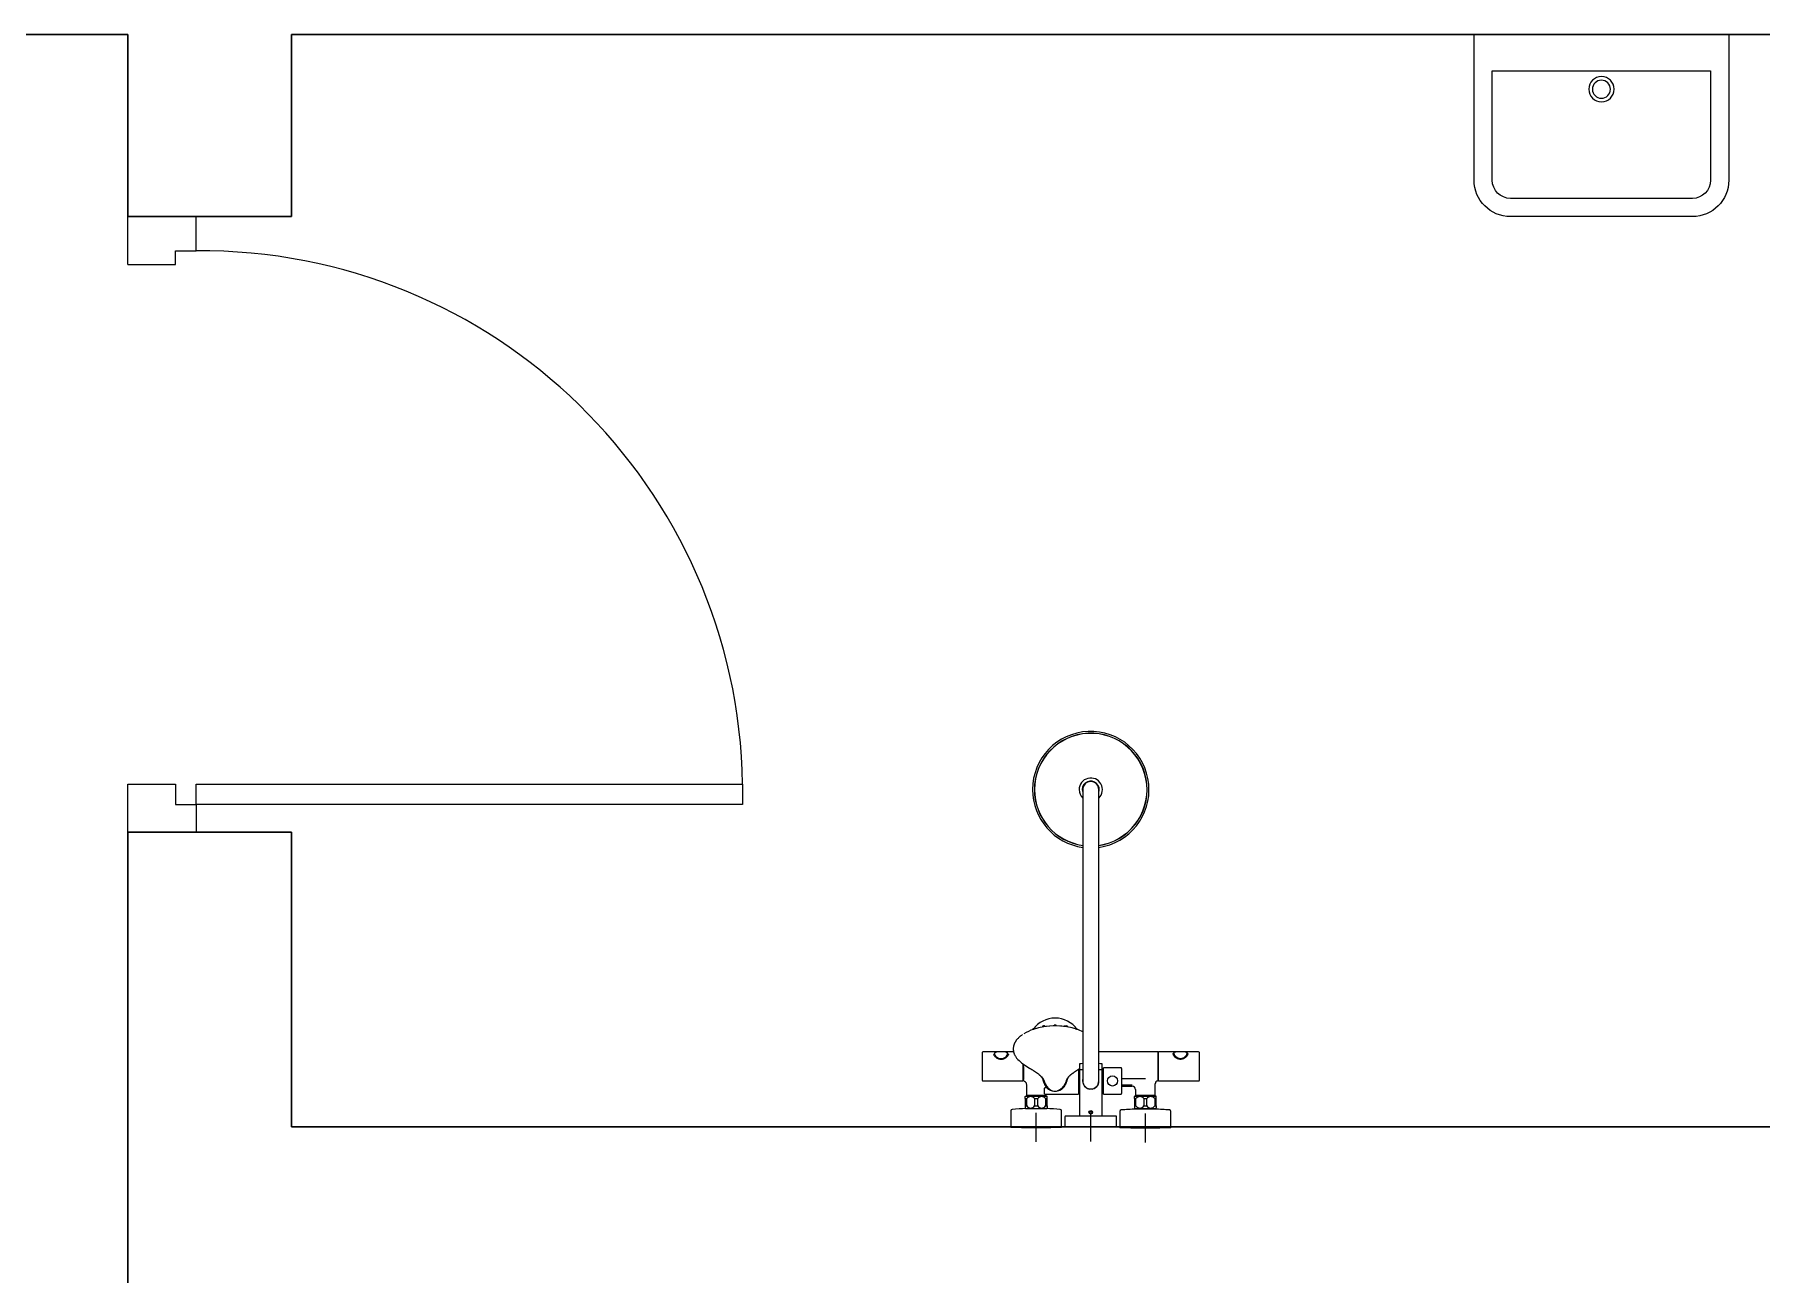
# Model space of a CAD drawing. Header units: millimetres. Extents: x -7698 to 47223, y 0 to 22596.
# Drawn here: x 11322 to 13695, y 5523 to 7225 of the extents above; entities that cross this region are included whole.
import ezdxf

# ---------------------------------------------------------------- set-up
doc = ezdxf.new("R2010")
doc.units = ezdxf.units.MM
doc.layers.add('DOORS', color=50, linetype='Continuous')
for name, color, linetype, lineweight in [('Fixtures', 7, 'Continuous', 5), ('FURNITURE', 50, 'Continuous', 30), ('WALLS', 80, 'Continuous', 30)]:
    doc.layers.add(name, color=color, linetype=linetype, lineweight=lineweight)

# ---------------------------------------------------------------- blocks, each defined once
blk = doc.blocks.new('BASIN350')
for p, q in [((300, 250), (50, 250)), ((300, 225), (50, 225)), ((0, 200), (0, 0)), ((25, 200), (25, 50)), ((325, 50), (325, 200)), ((350, 0), (350, 200)), ((25, 50), (325, 50)), ((0, 0), (350, 0))]:
    blk.add_line(p, q)
for radius in [17.4, 12.4]:
    blk.add_circle((175, 75), radius)
for centre, radius, start, end in [((50, 200), 50, 90, 180), ((300, 200), 50, 0, 90), ((50, 200), 25, 90, 180), ((300, 200), 25, 360, 90)]:
    blk.add_arc(centre, radius, start, end)

msp = doc.modelspace()

# ---------------------------------------------------------------- linework, layer by layer
at = {"linetype": 'Continuous'}
for p, q in [((12762.3, 6188.2), (12762.3, 6147.7)), ((12784.3, 6147.7), (12784.3, 6188.2)), ((12762.3, 6147.7), (12762.3, 5828.7)), ((12784.3, 5828.7), (12784.3, 6147.7)), ((12707.1, 5863.1), (12707.1, 5862.3)), ((12710, 5862.8), (12710, 5863.4)), ((12722.8, 5864.6), (12722.8, 5863.8)), ((12724.3, 5865), (12724.3, 5864.7)), ((12725.8, 5863.8), (12725.7, 5864.6)), ((12738.5, 5863.4), (12738.5, 5862.8)), ((12741.5, 5862.3), (12741.5, 5863.1)), ((12693.3, 5858.9), (12693.2, 5858.6)), ((12755.3, 5858.7), (12755.3, 5858.9)), ((12624.1, 5827.2), (12624.1, 5789.2)), ((12646.2, 5828.2), (12625.1, 5828.2)), ((12640.5, 5825.1), (12640.5, 5824)), ((12640.5, 5824), (12640.5, 5823.8)), ((12640.5, 5823.8), (12640.5, 5823.8)), ((12640.5, 5823.8), (12640.5, 5823.2)), ((12646.5, 5828.2), (12646.2, 5828.2)), ((12654, 5828.2), (12653.3, 5828.2)), ((12667.2, 5828.2), (12653.9, 5828.2)), ((12659.5, 5824), (12659.5, 5825.1)), ((12762.3, 5828.7), (12762.3, 5788.2)), ((12784.3, 5788.2), (12784.3, 5828.7)), ((12865.8, 5828.2), (12784.3, 5828.2)), ((12865.8, 5788.2), (12865.8, 5828.2)), ((12866.5, 5788.7), (12866.5, 5827.7)), ((12892.3, 5828.2), (12867, 5828.2)), ((12886.8, 5824.1), (12886.5, 5825.2)), ((12887.1, 5825.3), (12887.1, 5824.2)), ((12921.5, 5828.2), (12900.8, 5828.2)), ((12906, 5823.6), (12906.1, 5824.2)), ((12906.1, 5824.2), (12906.1, 5825.3)), ((12922.5, 5789.2), (12922.5, 5827.2)), ((12680.1, 5811.7), (12680.1, 5788.7)), ((12680.8, 5805.3), (12680.1, 5805.3)), ((12680.1, 5799), (12680.8, 5799)), ((12680.8, 5791.4), (12680.1, 5791.4)), ((12680.1, 5790.2), (12680.8, 5790.2)), ((12680.8, 5788.2), (12680.8, 5811.2)), ((12680.8, 5808.2), (12680.8, 5790.2)), ((12756.4, 5804.1), (12756.4, 5770.4)), ((12757.3, 5770.5), (12757.3, 5804.6)), ((12757.6, 5803.4), (12757.6, 5740)), ((12757.7, 5811.4), (12757.7, 5803.8)), ((12762.3, 5803.6), (12757.8, 5803.6)), ((12788.7, 5803.6), (12784.3, 5803.6)), ((12788.9, 5803.8), (12788.9, 5811.4)), ((12789, 5806.2), (12788.9, 5806.2)), ((12788.9, 5740), (12788.9, 5803.4)), ((12789.3, 5805.9), (12789.3, 5770.5)), ((12790.6, 5804.9), (12789.5, 5804.9)), ((12790.6, 5770.4), (12790.6, 5806)), ((12814.9, 5806.2), (12790.8, 5806.2)), ((12815.6, 5805.5), (12815.6, 5770.9)), ((12848.3, 5790.9), (12815.6, 5790.9)), ((12865.8, 5790.6), (12866.5, 5790.6)), ((12625.1, 5788.2), (12679.6, 5788.2)), ((12680.8, 5788.2), (12681, 5788.2)), ((12683.3, 5763.9), (12683.3, 5766.7)), ((12683.8, 5767.4), (12712.8, 5767.4)), ((12684.8, 5783.5), (12684.8, 5768.7)), ((12711.3, 5768.2), (12685.3, 5768.2)), ((12687.8, 5768.2), (12687.8, 5767.5)), ((12687.8, 5767.5), (12708.7, 5767.5)), ((12687.8, 5767.5), (12687.9, 5767.4)), ((12708.6, 5767.4), (12708.7, 5767.5)), ((12708.7, 5767.5), (12708.7, 5768.2)), ((12709.9, 5770.7), (12709.9, 5778.2)), ((12710.4, 5770.2), (12756.2, 5770.2)), ((12710.9, 5779.2), (12712.6, 5779.2)), ((12711.8, 5768.7), (12711.8, 5770.2)), ((12713.3, 5763.9), (12713.3, 5766.7)), ((12724.3, 5774.3), (12724.3, 5774.3)), ((12756.4, 5771.5), (12757.1, 5771.5)), ((12757.6, 5770.2), (12757.6, 5770.2)), ((12770.8, 5777.5), (12770.8, 5777)), ((12775.8, 5777), (12770.8, 5777)), ((12770.8, 5777), (12771.3, 5776.8)), ((12771.3, 5777.5), (12771.3, 5776.8)), ((12775.3, 5776.8), (12771.3, 5776.8)), ((12775.3, 5777.5), (12775.3, 5776.8)), ((12775.3, 5776.8), (12775.8, 5777)), ((12775.8, 5777), (12775.8, 5777.5)), ((12788.9, 5770.2), (12789, 5770.2)), ((12789.5, 5771.5), (12790.6, 5771.5)), ((12790.8, 5770.2), (12814.9, 5770.2)), ((12830.2, 5782.2), (12815.6, 5782.2)), ((12815.6, 5780.9), (12830.1, 5780.9)), ((12833.3, 5763.9), (12833.3, 5766.7)), ((12833.8, 5767.4), (12862.8, 5767.4)), ((12834.8, 5776.3), (12834.8, 5768.7)), ((12861.3, 5768.2), (12835.3, 5768.2)), ((12837.8, 5768.2), (12837.8, 5767.5)), ((12837.8, 5767.5), (12858.7, 5767.5)), ((12837.8, 5767.5), (12837.9, 5767.4)), ((12858.6, 5767.4), (12858.7, 5767.5)), ((12858.7, 5767.5), (12858.7, 5768.2)), ((12861.8, 5768.7), (12861.8, 5784.2)), ((12863.3, 5763.9), (12863.3, 5766.7)), ((12865.6, 5788.2), (12865.8, 5788.2)), ((12867, 5788.2), (12921.5, 5788.2)), ((12663.3, 5747.2), (12663.3, 5724.4)), ((12683.3, 5763.9), (12685.4, 5763.9)), ((12683.3, 5763.9), (12683.3, 5753.9)), ((12683.3, 5753.9), (12685.4, 5753.9)), ((12683.3, 5753.9), (12683.3, 5751.1)), ((12683.8, 5750.4), (12712.8, 5750.4)), ((12684.3, 5750.4), (12684.3, 5750.2)), ((12685.4, 5753.9), (12685.4, 5763.9)), ((12696.2, 5763.9), (12700.4, 5763.9)), ((12696.2, 5763.9), (12696.2, 5753.9)), ((12696.2, 5753.9), (12700.4, 5753.9)), ((12698.3, 5704.4), (12698.3, 5744.4)), ((12700.4, 5753.9), (12700.4, 5763.9)), ((12711.2, 5763.9), (12713.3, 5763.9)), ((12711.2, 5763.9), (12711.2, 5753.9)), ((12711.2, 5753.9), (12713.3, 5753.9)), ((12712.3, 5750.2), (12712.3, 5750.4)), ((12713.3, 5753.9), (12713.3, 5763.9)), ((12713.3, 5753.9), (12713.3, 5751.1)), ((12733.3, 5724.4), (12733.3, 5747.2)), ((12771.8, 5746.1), (12773.3, 5746.9)), ((12771.8, 5744.3), (12771.8, 5746.1)), ((12773.3, 5743.5), (12771.8, 5744.3)), ((12773.3, 5746.9), (12774.8, 5746.1)), ((12773.3, 5705), (12773.3, 5745)), ((12774.8, 5744.3), (12773.3, 5743.5)), ((12774.8, 5746.1), (12774.8, 5744.3)), ((12813.3, 5746.4), (12813.3, 5723.6)), ((12833.3, 5763.9), (12835.4, 5763.9)), ((12833.3, 5763.9), (12833.3, 5753.9)), ((12833.3, 5753.9), (12835.4, 5753.9)), ((12833.3, 5753.9), (12833.3, 5751.1)), ((12833.8, 5750.4), (12862.8, 5750.4)), ((12834.3, 5750.4), (12834.3, 5749.6)), ((12862.3, 5749.6), (12834.3, 5749.6)), ((12835.1, 5749.6), (12835.1, 5749.4)), ((12861.3, 5749.4), (12835.2, 5749.4)), ((12835.4, 5753.9), (12835.4, 5763.9)), ((12836.2, 5749.4), (12836.2, 5749.6)), ((12846.2, 5763.9), (12850.4, 5763.9)), ((12846.2, 5763.9), (12846.2, 5753.9)), ((12846.2, 5753.9), (12850.4, 5753.9)), ((12848.3, 5703.6), (12848.3, 5743.6)), ((12850.4, 5753.9), (12850.4, 5763.9)), ((12860.3, 5749.4), (12860.3, 5749.6)), ((12861.2, 5763.9), (12863.3, 5763.9)), ((12861.2, 5763.9), (12861.2, 5753.9)), ((12861.2, 5753.9), (12863.3, 5753.9)), ((12861.5, 5749.4), (12861.5, 5749.6)), ((12862.3, 5749.6), (12862.3, 5750.4)), ((12863.3, 5753.9), (12863.3, 5763.9)), ((12863.3, 5753.9), (12863.3, 5751.1)), ((12883.3, 5723.6), (12883.3, 5746.4)), ((12733.3, 5724.4), (12663.3, 5724.4)), ((12678.3, 5724.4), (12718.3, 5724.4)), ((12737.8, 5739), (12737.8, 5725.2)), ((12738, 5725), (12808.6, 5725)), ((12807.8, 5740), (12738.8, 5740)), ((12753.3, 5725), (12793.3, 5725)), ((12808.8, 5725.2), (12808.8, 5739)), ((12883.3, 5723.6), (12813.3, 5723.6)), ((12828.3, 5723.6), (12868.3, 5723.6))]:
    msp.add_line(p, q, dxfattribs=at)
for centre, radius in [((12803.1, 5788.2), 7), ((12803.1, 5788.2), 6.97), ((12773.3, 5745.2), 2.46), ((12773.3, 5745.2), 1.8)]:
    msp.add_circle(centre, radius, dxfattribs=at)
for centre, radius, start, end in [((12773.3, 6188.2), 80, 277.9032, 180), ((12773.3, 6188.2), 77.5, 278.1599, 180), ((12773.3, 6188.2), 77.3, 278.1811, 180), ((12772.4, 6265.4), 0.3, 20.0297, 90.6634), ((12774.2, 6265.4), 0.3, 89.3366, 159.9703), ((12733.9, 6254.6), 0.3, 50.0297, 120.6634), ((12735.5, 6255.5), 0.3, 119.3366, 189.9703), ((12811.1, 6255.5), 0.3, 350.0297, 60.6634), ((12812.7, 6254.6), 0.3, 59.3366, 129.9703), ((12706, 6226), 0.3, 80.0297, 150.6634), ((12706.9, 6227.6), 0.3, 149.3366, 219.9703), ((12839.7, 6227.6), 0.3, 320.0297, 30.6634), ((12840.6, 6226), 0.3, 29.3366, 99.9703), ((12773.3, 6188.2), 16, 313.45, 180), ((12773.3, 6188.2), 11.7, 340.0328, 180), ((12773.3, 6188.2), 11, 0, 180), ((12773.3, 6188.2), 80, 180, 262.0968), ((12696.1, 6189.1), 0.3, 179.3366, 249.9703), ((12773.3, 6188.2), 77.5, 180, 261.8401), ((12696.1, 6187.3), 0.3, 110.0297, 180.6634), ((12773.3, 6188.2), 77.3, 180, 261.8189), ((12773.3, 6188.2), 16, 180, 226.55), ((12773.3, 6188.2), 11.7, 180, 199.9672), ((12850.5, 6189.1), 0.3, 290.0297, 0.6634), ((12850.5, 6187.3), 0.3, 359.3366, 69.9703), ((12706, 6150.4), 0.3, 209.3366, 279.9703), ((12706.9, 6148.8), 0.3, 140.0297, 210.6634), ((12839.7, 6148.8), 0.3, 329.3366, 39.9703), ((12840.6, 6150.4), 0.3, 260.0297, 330.6634), ((12733.9, 6121.8), 0.3, 239.3366, 309.9703), ((12735.5, 6120.9), 0.3, 170.0297, 240.6634), ((12811.1, 6120.9), 0.3, 299.3366, 9.9703), ((12812.7, 6121.8), 0.3, 230.0297, 300.6634), ((12710.2, 5852.9), 10.9, 94.7349, 103.0665), ((12711.7, 5857.4), 5.82, 90.7409, 100.5199), ((12724.3, 5768.3), 95.5, 86.2592, 97.1128), ((12724.3, 5768.3), 95.5, 83.1908, 85.5058), ((12715.9, 5796.1), 66.5, 109.0044, 121.399), ((12733.2, 5797.2), 65.3, 63.5007, 71.0692), ((12625.1, 5827.2), 1, 90, 180), ((12642.8, 5825.1), 2.7, 180.584, 202.9453), ((12642.9, 5825.1), 2.37, 109.5731, 186.3418), ((12656.9, 5825), 2.59, 11.6129, 73.5007), ((12723.2, 5868.7), 71.5, 225.3765, 241.6671), ((12867, 5827.7), 0.5, 90, 180), ((12889.5, 5825.3), 2.41, 106.0718, 180.0648), ((12903.7, 5825.3), 2.38, 355.8643, 72.7694), ((12896.9, 5827.4), 9.86, 336.3621, 337.6339), ((12921.5, 5827.2), 1, 0, 90), ((12757.8, 5803.4), 0.2, 90, 180), ((12757.9, 5811.4), 0.2, 97.0882, 180), ((12757.9, 5803.8), 0.2, 180, 270), ((12773.3, 5687.6), 125, 95.0455, 97.0882), ((12773.3, 5788.2), 11.3, 167.0955, 180), ((12773.3, 5788.2), 11.3, 282.7838, 11.5041), ((12773.3, 5687.6), 125, 82.9118, 84.9514), ((12788.7, 5811.4), 0.2, 0, 82.9118), ((12788.7, 5803.8), 0.2, 270, 0), ((12788.7, 5803.4), 0.2, 0, 90), ((12789, 5805.9), 0.3, 0, 90), ((12789.5, 5805.1), 0.2, 180, 270), ((12790.8, 5806), 0.2, 90, 180), ((12814.9, 5805.5), 0.7, 0, 90), ((12625.1, 5789.2), 1, 180, 270), ((12679.6, 5788.7), 0.5, 270, 0), ((12691.7, 5761.3), 10, 142.1519, 147.093), ((12685.3, 5768.7), 0.5, 180, 270), ((12690.8, 5760.1), 6.64, 35.3947, 144.6053), ((12705.8, 5760.1), 6.64, 35.3947, 144.6053), ((12710.9, 5778.2), 1, 90, 180), ((12710.4, 5770.7), 0.5, 180, 270), ((12711.3, 5768.7), 0.5, 270, 0), ((12704.9, 5761.3), 10, 32.904, 37.8481), ((12723.2, 5788), 13.6, 244.3897, 259.8535), ((12724.3, 5794), 19.7, 259.8852, 270.0053), ((12724.3, 5794), 19.7, 269.9947, 280.1148), ((12725.3, 5788), 13.6, 280.1465, 295.3687), ((12756.2, 5770.4), 0.2, 270, 0), ((12757.1, 5771.3), 0.2, 0, 90), ((12757.6, 5770.5), 0.3, 180, 270), ((12773.3, 5788.2), 11.3, 180, 257.1991), ((12773.3, 5788.2), 11, 180, 0), ((12789, 5770.5), 0.3, 270, 0), ((12789.5, 5771.3), 0.2, 90, 180), ((12790.8, 5770.4), 0.2, 180, 270), ((12814.9, 5770.9), 0.7, 270, 0), ((12830.1, 5776.2), 4.68, 1.3022, 90.0219), ((12841.7, 5761.3), 10, 142.1519, 147.093), ((12835.3, 5768.7), 0.5, 180, 270), ((12840.8, 5760.1), 6.64, 35.3947, 144.6053), ((12855.8, 5760.1), 6.64, 35.3947, 144.6053), ((12861.3, 5768.7), 0.5, 270, 0), ((12865.7, 5784.2), 3.94, 91.226, 179.1756), ((12854.9, 5761.3), 10, 32.904, 37.8481), ((12865.6, 5812.4), 24.2, 269.8901, 270.3629), ((12867, 5788.7), 0.5, 180, 270), ((12921.5, 5789.2), 1, 270, 0), ((12665.3, 5747.2), 2, 94.2243, 180), ((12698.3, 5300.4), 450, 91.7828, 94.2243), ((12691.7, 5756.5), 10, 212.904, 217.8481), ((12690.8, 5757.7), 6.64, 215.3947, 324.6053), ((12705.8, 5757.7), 6.64, 215.3947, 324.6053), ((12698.3, 5300.4), 450, 85.7757, 88.2172), ((12704.9, 5756.5), 10, 322.1519, 327.093), ((12731.3, 5747.2), 2, 0, 85.7757), ((12815.3, 5746.4), 2, 94.2243, 180), ((12848.3, 5299.6), 450, 91.6835, 94.2243), ((12841.7, 5756.5), 10, 212.904, 217.8481), ((12840.8, 5757.7), 6.64, 215.3947, 324.6053), ((12855.8, 5757.7), 6.64, 215.3947, 324.6053), ((12848.3, 5299.6), 450, 85.7757, 88.3165), ((12854.9, 5756.5), 10, 322.1519, 327.093), ((12881.3, 5746.4), 2, 0, 85.7757), ((12738.8, 5739), 1, 90, 180), ((12738, 5725.2), 0.2, 180, 270), ((12807.8, 5739), 1, 0, 90), ((12808.6, 5725.2), 0.2, 270, 0)]:
    msp.add_arc(centre, radius, start, end, dxfattribs=at)
for centre, major_axis, ratio, start_param, end_param in [((12724.3, 5837.7), (0, -36.9), 1, 2.186048, 4.095724), ((12724.3, 5838.6), (-50.6, 0), 0.5, 4.063721, 5.348593)]:
    msp.add_ellipse(centre, major_axis=major_axis, ratio=ratio, start_param=start_param, end_param=end_param, dxfattribs=at)
for points, knots in [([(12707.1, 5863), (12707.1, 5863), (12707.2, 5863.1), (12707.5, 5863.2), (12707.9, 5863.3), (12708.7, 5863.4), (12709.1, 5863.4), (12709.4, 5863.5)], [0.6533049, 0.6533049, 0.6533049, 0.6533049, 0.75, 0.75, 0.875, 0.875, 1, 1, 1, 1]), ([(12707.7, 5863.4), (12707.6, 5863.4), (12707.5, 5863.4), (12707.3, 5863.3), (12707.2, 5863.3), (12707.2, 5863.3), (12707.2, 5863.2), (12707.1, 5863.2), (12707.1, 5863.1), (12707.1, 5863), (12707.1, 5863)], [0, 0, 0, 0, 0.156028, 0.572513, 0.702344, 0.746507, 0.778343, 0.858856, 0.922812, 1, 1, 1, 1]), ([(12709.1, 5863.7), (12708.9, 5863.7), (12708.6, 5863.6), (12708.2, 5863.6), (12708.1, 5863.5), (12708, 5863.5)], [0, 0, 0, 0, 0.125, 0.125, 0.1734082, 0.1734082, 0.1734082, 0.1734082]), ([(12710, 5863.4), (12710, 5863.4), (12710, 5863.5), (12710, 5863.6), (12709.9, 5863.6), (12709.7, 5863.7), (12709.5, 5863.7), (12709.3, 5863.7), (12709.3, 5863.7)], [0, 0, 0, 0, 0.075354, 0.158017, 0.248564, 0.348181, 0.812489, 1, 1, 1, 1]), ([(12709.4, 5863.5), (12709.7, 5863.5), (12709.9, 5863.4), (12710, 5863.4), (12710, 5863.4), (12710, 5863.4)], [0, 0, 0, 0, 0.125, 0.125, 0.1602219, 0.1602219, 0.1602219, 0.1602219]), ([(12710.6, 5863.1), (12710.6, 5863.1), (12710.4, 5863.1), (12710.2, 5863), (12710.1, 5863), (12710, 5863)], [0, 0, 0, 0, 0.0466824, 0.3438462, 0.4148556, 0.4148556, 0.4148556, 0.4148556]), ([(12712.4, 5863.1), (12712.3, 5863.1), (12712.1, 5863.2), (12711.8, 5863.2), (12711.7, 5863.2), (12711.6, 5863.2)], [0.2567789, 0.2567789, 0.2567789, 0.2567789, 0.5349968, 0.8890515, 1, 1, 1, 1]), ([(12724.3, 5865), (12724.2, 5865), (12724, 5865), (12723.6, 5865), (12723.2, 5864.9), (12723, 5864.8), (12722.8, 5864.7), (12722.8, 5864.6), (12722.8, 5864.6)], [0, 0, 0, 0, 0.152557, 0.29604, 0.56118, 0.797415, 0.903677, 1, 1, 1, 1]), ([(12724.3, 5864.7), (12724.3, 5864.7), (12724.1, 5864.7), (12723.6, 5864.7), (12723, 5864.7), (12722.8, 5864.6), (12722.8, 5864.6)], [0.0000413, 0.0000413, 0.0000413, 0.0000413, 0.0000881, 0.1395408, 0.3077755, 0.4977442, 0.4977442, 0.4977442, 0.4977442]), ([(12725.7, 5864.6), (12725.7, 5864.6), (12725.7, 5864.6), (12725.7, 5864.7), (12725.7, 5864.8), (12725.5, 5864.9), (12725.3, 5864.9), (12725, 5864.9), (12724.7, 5865), (12724.4, 5865), (12724.3, 5865)], [0, 0, 0, 0, 0.020371, 0.045323, 0.112543, 0.320898, 0.461552, 0.623405, 0.803218, 1, 1, 1, 1]), ([(12724.3, 5864.7), (12724.4, 5864.7), (12724.5, 5864.7), (12725, 5864.7), (12725.3, 5864.7), (12725.5, 5864.7), (12725.7, 5864.6), (12725.7, 5864.6), (12725.7, 5864.6)], [0, 0, 0, 0, 0.0576333, 0.0576333, 0.3075198, 0.3075198, 0.3075198, 0.5083703, 0.5083703, 0.5083703, 0.5083703]), ([(12736.8, 5863.2), (12736.7, 5863.2), (12736.5, 5863.2), (12736.3, 5863.1), (12736.2, 5863.1)], [0, 0, 0, 0, 0.3807536, 0.6723403, 0.6723403, 0.6723403, 0.6723403]), ([(12738.5, 5863), (12738.5, 5863), (12738.4, 5863), (12738.1, 5863.1), (12737.7, 5863.2), (12737.4, 5863.2), (12737.1, 5863.2), (12736.9, 5863.2), (12736.8, 5863.2), (12736.8, 5863.2)], [0.337545, 0.337545, 0.337545, 0.337545, 0.3789899, 0.5506297, 0.6521887, 0.7649168, 0.8810175, 0.987248, 1, 1, 1, 1]), ([(12739.5, 5863.7), (12739.5, 5863.7), (12739.3, 5863.7), (12739, 5863.7), (12738.8, 5863.7), (12738.7, 5863.6), (12738.6, 5863.6), (12738.6, 5863.5), (12738.6, 5863.4), (12738.5, 5863.4)], [0, 0, 0, 0, 0.074061, 0.305941, 0.702571, 0.787667, 0.865016, 0.935629, 1, 1, 1, 1]), ([(12739.1, 5863.5), (12738.9, 5863.5), (12738.6, 5863.4), (12738.5, 5863.4), (12738.5, 5863.4)], [0, 0, 0, 0, 0.1119734, 0.1527079, 0.1527079, 0.1527079, 0.1527079]), ([(12741.5, 5863), (12741.5, 5863), (12741.3, 5863.1), (12740.6, 5863.3), (12739.8, 5863.4), (12739.3, 5863.4), (12739.1, 5863.5)], [0.6559458, 0.6559458, 0.6559458, 0.6559458, 0.7482602, 0.8460034, 0.9157991, 1, 1, 1, 1]), ([(12741.5, 5863), (12741.5, 5863), (12741.5, 5863.1), (12741.4, 5863.2), (12741.4, 5863.2), (12741.3, 5863.3), (12741.2, 5863.3), (12741.1, 5863.4), (12740.8, 5863.5), (12740.5, 5863.5), (12740.1, 5863.6), (12739.8, 5863.6), (12739.6, 5863.7), (12739.5, 5863.7)], [0, 0, 0, 0, 0.034813, 0.063658, 0.099972, 0.11433, 0.192622, 0.380465, 0.494733, 0.617621, 0.749995, 0.894053, 1, 1, 1, 1]), ([(12679.7, 5851.9), (12679.3, 5851.6), (12678.5, 5851.1), (12677.4, 5850.3), (12676.4, 5849.5), (12675.4, 5848.6), (12674.4, 5847.7), (12673.3, 5846.7), (12672.3, 5845.6), (12671.4, 5844.5), (12670.7, 5843.6), (12670.2, 5842.8), (12669.7, 5842.1), (12669.2, 5841.3), (12668.8, 5840.4), (12668.3, 5839.4), (12668, 5838.7), (12667.7, 5837.7), (12667.4, 5836.8), (12667.1, 5835.5), (12666.9, 5834), (12666.8, 5832.6), (12666.8, 5831.3), (12666.9, 5830), (12667.1, 5828.8), (12667.3, 5827.7), (12667.6, 5826.7), (12668, 5825.6), (12668.5, 5824.4), (12669.2, 5823), (12670.2, 5821.4), (12671.5, 5819.6), (12672.4, 5818.5), (12673, 5817.8)], [0, 0, 0, 0, 0.029528, 0.056998, 0.081286, 0.104963, 0.13637, 0.175025, 0.215226, 0.248419, 0.276652, 0.300459, 0.322064, 0.347098, 0.373214, 0.400638, 0.427783, 0.441299, 0.466578, 0.503985, 0.550803, 0.587883, 0.622606, 0.652366, 0.685903, 0.714324, 0.740937, 0.767813, 0.802557, 0.843771, 0.891064, 0.942521, 1, 1, 1, 1]), ([(12696.2, 5859.6), (12696.2, 5859.6), (12696.2, 5859.6), (12696, 5859.7), (12695.6, 5859.7), (12694.7, 5859.5), (12693.8, 5859.2), (12693.3, 5859), (12693.3, 5858.9), (12693.3, 5858.8)], [0.4834583, 0.4834583, 0.4834583, 0.4834583, 0.5081942, 0.5561463, 0.6292067, 0.7482602, 0.8460034, 0.9157991, 0.9805455, 0.9805455, 0.9805455, 0.9805455]), ([(12694, 5859.5), (12693.9, 5859.4), (12693.7, 5859.4), (12693.5, 5859.3), (12693.4, 5859.2), (12693.4, 5859.2), (12693.4, 5859.1), (12693.4, 5859.1), (12693.3, 5859.1), (12693.3, 5859), (12693.3, 5858.9), (12693.3, 5858.8)], [0, 0, 0, 0, 0.210519, 0.417531, 0.688855, 0.726472, 0.735613, 0.74659, 0.775685, 0.866842, 1, 1, 1, 1]), ([(12696.2, 5859.6), (12696.2, 5859.6), (12696.2, 5859.7), (12696.1, 5859.8), (12695.9, 5859.9), (12695.6, 5859.9), (12695.3, 5859.8), (12694.9, 5859.8), (12694.6, 5859.7), (12694.3, 5859.6), (12694.1, 5859.5), (12694, 5859.5), (12694, 5859.5)], [0, 0, 0, 0, 0.042486, 0.086572, 0.175024, 0.355894, 0.550417, 0.651704, 0.756558, 0.866917, 0.982489, 1, 1, 1, 1]), ([(12754.4, 5859.5), (12754.3, 5859.6), (12754.2, 5859.6), (12754, 5859.7), (12753.6, 5859.8), (12753.2, 5859.9), (12752.8, 5859.9), (12752.5, 5859.8), (12752.4, 5859.7), (12752.4, 5859.6), (12752.4, 5859.6)], [0, 0, 0, 0, 0.053003, 0.166644, 0.289465, 0.421802, 0.693517, 0.843098, 0.92148, 1, 1, 1, 1]), ([(12752.4, 5859.6), (12752.4, 5859.6), (12752.4, 5859.6), (12752.5, 5859.7), (12753.2, 5859.7), (12754.3, 5859.4), (12754.7, 5859.2), (12755.2, 5859), (12755.3, 5858.9), (12755.3, 5858.8)], [0.4750765, 0.4750765, 0.4750765, 0.4750765, 0.5, 0.5, 0.75, 0.75, 0.875, 0.875, 0.9799961, 0.9799961, 0.9799961, 0.9799961]), ([(12755.3, 5858.8), (12755.3, 5858.9), (12755.3, 5859), (12755.2, 5859.1), (12755.1, 5859.2), (12754.9, 5859.3), (12754.7, 5859.4), (12754.6, 5859.5), (12754.4, 5859.5), (12754.4, 5859.5)], [0, 0, 0, 0, 0.118804, 0.198984, 0.346865, 0.591531, 0.743721, 0.910389, 1, 1, 1, 1]), ([(12660.1, 5825.1), (12660.1, 5824.8), (12660, 5824.3), (12659.6, 5823.4), (12659.1, 5822.6), (12658.4, 5821.7), (12657.6, 5820.8), (12656.6, 5820), (12655.5, 5819.2), (12654.1, 5818.5), (12652.4, 5817.9), (12650.6, 5817.6), (12648.7, 5817.7), (12647, 5818.1), (12645.4, 5818.8), (12644, 5819.7), (12642.6, 5820.8), (12641.3, 5822.1), (12640.5, 5823.3), (12640.3, 5823.9), (12640.3, 5824.1)], [0, 0, 0, 0, 0.058173, 0.109906, 0.155294, 0.194261, 0.252295, 0.293371, 0.340442, 0.394353, 0.454952, 0.517703, 0.578212, 0.63675, 0.693516, 0.749901, 0.81491, 0.889704, 0.973421, 1, 1, 1, 1]), ([(12642.3, 5827.4), (12642.1, 5827.3), (12641.9, 5827.2), (12641.2, 5826.6), (12641, 5826.1), (12641, 5824.9), (12641.2, 5824.2), (12642.1, 5822.8), (12642.8, 5822), (12644.4, 5820.7), (12645.4, 5820), (12647.5, 5819.2), (12648.8, 5818.9), (12651.2, 5818.9), (12652.4, 5819.2), (12654.6, 5820), (12655.6, 5820.6), (12657.2, 5822), (12657.8, 5822.7), (12658.7, 5824.2), (12659, 5824.9), (12659, 5825.5)], [0.4116451, 0.4116451, 0.4116451, 0.4116451, 0.4375, 0.4375, 0.5, 0.5, 0.5625, 0.5625, 0.625, 0.625, 0.6875, 0.6875, 0.75, 0.75, 0.8125, 0.8125, 0.875, 0.875, 0.9375, 0.9375, 1, 1, 1, 1]), ([(12657.5, 5827.5), (12657.2, 5827.6), (12656.8, 5827.7), (12655.6, 5828), (12654.6, 5828.1), (12652.4, 5828.2), (12651.2, 5828.2), (12648.8, 5828.2), (12647.6, 5828.2), (12645.4, 5828.1), (12644.4, 5828), (12643.1, 5827.7), (12642.7, 5827.6), (12642.3, 5827.4)], [0.0940146, 0.0940146, 0.0940146, 0.0940146, 0.125, 0.125, 0.1875, 0.1875, 0.25, 0.25, 0.3125, 0.3125, 0.375, 0.375, 0.4116451, 0.4116451, 0.4116451, 0.4116451]), ([(12650.3, 5828.2), (12650.2, 5828.2), (12649.5, 5828.2), (12648.2, 5828.2), (12647, 5828.2), (12646.5, 5828.2)], [0, 0, 0, 0, 0.003566, 0.0348159, 0.05823645, 0.05823645, 0.05823645, 0.05823645]), ([(12653.3, 5828.2), (12652.9, 5828.2), (12652, 5828.2), (12650.9, 5828.2), (12650.3, 5828.2)], [0.95463102, 0.95463102, 0.95463102, 0.95463102, 0.9723159, 1, 1, 1, 1]), ([(12659, 5825.5), (12659, 5826.1), (12658.7, 5826.6), (12658.1, 5827.2), (12657.8, 5827.4), (12657.5, 5827.5)], [0, 0, 0, 0, 0.0625, 0.0625, 0.09401462, 0.09401462, 0.09401462, 0.09401462]), ([(12659.2, 5822.7), (12659.2, 5822.9), (12659.3, 5823.1), (12659.4, 5823.5), (12659.5, 5823.8), (12659.5, 5824)], [0.692341, 0.692341, 0.692341, 0.692341, 0.75, 0.75, 0.8275467, 0.8275467, 0.8275467, 0.8275467]), ([(12886.5, 5825.2), (12886.5, 5825.2), (12886.5, 5825.5), (12886.7, 5826.1), (12887.2, 5826.7), (12887.7, 5826.9), (12887.9, 5827)], [0.25772333, 0.25772333, 0.25772333, 0.25772333, 0.258166, 0.28941616, 0.32066633, 0.34088699, 0.34088699, 0.34088699, 0.34088699]), ([(12906.5, 5825.2), (12906.5, 5824.9), (12906.5, 5824.4), (12906.1, 5823.5), (12905.5, 5822.7), (12904.9, 5821.8), (12904.1, 5821), (12903.1, 5820.2), (12901.9, 5819.4), (12900.6, 5818.7), (12898.9, 5818.1), (12897, 5817.8), (12895.2, 5817.9), (12893.4, 5818.3), (12891.8, 5819), (12890.3, 5819.9), (12888.9, 5821), (12887.7, 5822.4), (12886.9, 5823.5), (12886.8, 5824), (12886.8, 5824.1)], [0, 0, 0, 0, 0.058226, 0.110021, 0.155478, 0.194487, 0.252448, 0.293616, 0.340896, 0.395027, 0.455793, 0.519058, 0.580364, 0.639976, 0.698116, 0.756136, 0.821712, 0.895861, 0.978234, 1, 1, 1, 1]), ([(12887.1, 5824.3), (12887.1, 5824.3), (12887.1, 5824.1), (12887.2, 5823.6), (12887.4, 5822.9), (12887.6, 5822.5), (12887.7, 5822.4)], [0.041252, 0.041252, 0.041252, 0.041252, 0.0708161, 0.4310103, 0.80703, 1, 1, 1, 1]), ([(12887.6, 5825.7), (12887.6, 5825.1), (12887.9, 5824.4), (12888.8, 5823), (12889.4, 5822.3), (12891, 5820.9), (12892, 5820.3), (12894.2, 5819.5), (12895.4, 5819.2), (12897.8, 5819.2), (12899, 5819.5), (12901.2, 5820.3), (12902.2, 5820.9), (12903.8, 5822.2), (12904.5, 5823), (12905.4, 5824.4), (12905.6, 5825.1), (12905.6, 5826.3), (12905.4, 5826.8), (12904.8, 5827.3), (12904.5, 5827.5), (12904.3, 5827.6)], [0, 0, 0, 0, 0.0625, 0.0625, 0.125, 0.125, 0.1875, 0.1875, 0.25, 0.25, 0.3125, 0.3125, 0.375, 0.375, 0.4375, 0.4375, 0.5, 0.5, 0.5625, 0.5625, 0.5896274, 0.5896274, 0.5896274, 0.5896274]), ([(12904.3, 5827.6), (12903.9, 5827.7), (12903.5, 5827.9), (12902.2, 5828.1), (12901.2, 5828.2), (12899.1, 5828.3), (12897.9, 5828.3), (12895.4, 5828.3), (12894.2, 5828.3), (12892, 5828.2), (12891.1, 5828.1), (12889.8, 5827.9), (12889.4, 5827.8), (12889.1, 5827.6)], [0.5896274, 0.5896274, 0.5896274, 0.5896274, 0.625, 0.625, 0.6875, 0.6875, 0.75, 0.75, 0.8125, 0.8125, 0.875, 0.875, 0.9089879, 0.9089879, 0.9089879, 0.9089879]), ([(12905.5, 5826.9), (12905.6, 5826.8), (12906, 5826.6), (12906.4, 5826.1), (12906.5, 5825.5), (12906.5, 5825.2), (12906.5, 5825.2)], [0.68725731, 0.68725731, 0.68725731, 0.68725731, 0.69566633, 0.72691616, 0.758166, 0.75816733, 0.75816733, 0.75816733, 0.75816733]), ([(12689.8, 5805.5), (12690.4, 5805.1), (12691.5, 5804.4), (12693, 5803.5), (12694.2, 5802.7), (12695.1, 5802.1), (12696, 5801.5), (12696.9, 5800.9), (12697.8, 5800.3), (12698.7, 5799.7), (12699.6, 5799), (12700.8, 5798.2), (12702.1, 5797.1), (12703.3, 5796.2), (12704.2, 5795.4), (12704.9, 5794.7), (12705.7, 5794), (12706.3, 5793.3), (12706.6, 5792.9), (12707, 5792.4), (12707.3, 5792), (12707.6, 5791.5), (12707.9, 5791), (12708.2, 5790.4), (12708.5, 5789.8), (12708.8, 5789.2), (12709, 5788.7), (12709.1, 5788.2), (12709.3, 5787.8), (12709.3, 5787.5), (12709.5, 5787.2), (12709.6, 5786.8), (12709.7, 5786.5), (12709.8, 5786.2), (12710, 5785.9), (12710.1, 5785.6), (12710.2, 5785.3), (12710.4, 5785), (12710.5, 5784.7), (12710.7, 5784.4), (12710.8, 5784.2), (12710.9, 5784), (12710.9, 5784), (12711, 5783.8), (12711.2, 5783.5), (12711.4, 5783.2), (12711.5, 5782.9), (12711.7, 5782.7), (12711.9, 5782.4), (12712.1, 5782.1), (12712.2, 5781.8), (12712.3, 5781.6), (12712.5, 5781.5), (12712.6, 5781.2), (12712.8, 5781), (12712.9, 5780.8), (12713, 5780.7), (12713.2, 5780.5), (12713.3, 5780.3), (12713.5, 5780.1), (12713.6, 5780), (12713.7, 5779.8), (12713.9, 5779.6), (12714, 5779.4), (12714.1, 5779.3), (12714.2, 5779.2), (12714.4, 5778.9), (12714.7, 5778.6), (12715.1, 5778.2), (12715.4, 5777.9), (12715.7, 5777.7), (12716.1, 5777.3), (12716.4, 5777), (12716.7, 5776.8), (12716.8, 5776.7), (12716.8, 5776.7), (12716.9, 5776.6), (12717, 5776.6), (12717.2, 5776.4), (12717.4, 5776.3), (12717.7, 5776.1), (12717.9, 5775.9), (12718.1, 5775.8), (12718.1, 5775.7), (12718.2, 5775.7), (12718.4, 5775.6), (12718.6, 5775.5), (12718.8, 5775.4), (12718.9, 5775.3), (12719, 5775.3), (12719.2, 5775.2), (12719.4, 5775.1), (12719.8, 5774.9), (12720.3, 5774.8), (12720.7, 5774.6), (12720.8, 5774.6)], [0, 0, 0, 0, 0.014412, 0.030084, 0.03786, 0.045801, 0.053664, 0.06203, 0.070101, 0.078292, 0.086913, 0.095943, 0.113465, 0.130789, 0.139348, 0.148034, 0.165788, 0.174393, 0.18276, 0.188312, 0.19973, 0.208, 0.215998, 0.232454, 0.248367, 0.264332, 0.280185, 0.29583, 0.311479, 0.319377, 0.327076, 0.342789, 0.358409, 0.365864, 0.373452, 0.389147, 0.397282, 0.404879, 0.419961, 0.432509, 0.44221, 0.444087, 0.4476, 0.45155, 0.467075, 0.482384, 0.491227, 0.499747, 0.512803, 0.528478, 0.536382, 0.544045, 0.552827, 0.561504, 0.574749, 0.580698, 0.586497, 0.595291, 0.603525, 0.611665, 0.624061, 0.630162, 0.636278, 0.651778, 0.655593, 0.659428, 0.667166, 0.697723, 0.71352, 0.72901, 0.744414, 0.760072, 0.791169, 0.798983, 0.800879, 0.802765, 0.806553, 0.814196, 0.821938, 0.83779, 0.853156, 0.868745, 0.876731, 0.879788, 0.881245, 0.884533, 0.904864, 0.91007, 0.915184, 0.920914, 0.925204, 0.940505, 0.955915, 0.982639, 1, 1, 1, 1]), ([(12702.2, 5797.1), (12702.8, 5796.6), (12703.8, 5795.7), (12704.9, 5794.5), (12705.6, 5793.7), (12706, 5793.1), (12706.3, 5792.7), (12706.5, 5792.4), (12706.7, 5792.1), (12706.8, 5791.7), (12707, 5791.4), (12707.1, 5791), (12707.3, 5790.4), (12707.4, 5789.8), (12707.6, 5789.2), (12707.8, 5788.7), (12707.9, 5788.3), (12708, 5787.9), (12708.1, 5787.5), (12708.3, 5787.2), (12708.4, 5786.8), (12708.5, 5786.4), (12708.7, 5786), (12708.9, 5785.5), (12709.2, 5785), (12709.4, 5784.4), (12709.7, 5783.8), (12710, 5783.1), (12710.3, 5782.5), (12710.7, 5781.9), (12711, 5781.3), (12711.4, 5780.8), (12711.7, 5780.3), (12712.1, 5779.9), (12712.4, 5779.5), (12712.8, 5779), (12713.4, 5778.5), (12714.1, 5777.8), (12715, 5777.1), (12716.1, 5776.4), (12716.9, 5776), (12717.3, 5775.7)], [0.1241298, 0.1241298, 0.1241298, 0.1241298, 0.1478211, 0.1688143, 0.1857882, 0.1999365, 0.2126549, 0.2229389, 0.2343966, 0.2476294, 0.2624642, 0.2789086, 0.3079321, 0.3410679, 0.3741064, 0.401933, 0.4273384, 0.4510865, 0.4720743, 0.4908293, 0.5080924, 0.5304663, 0.5549298, 0.5823633, 0.6124701, 0.6454009, 0.6807647, 0.7187285, 0.7534345, 0.7843832, 0.8112578, 0.835037, 0.85445, 0.8631987, 0.8743411, 0.8881757, 0.9054939, 0.9256221, 0.9493305, 0.9760532, 1, 1, 1, 1]), ([(12757.7, 5804.8), (12757.7, 5804.8), (12757.7, 5804.8), (12757.6, 5804.8), (12757.6, 5804.8), (12757.6, 5804.7), (12757.5, 5804.7), (12757.3, 5804.6), (12757.2, 5804.5), (12756.7, 5804.2), (12756.4, 5804), (12755.7, 5803.6), (12755.4, 5803.4), (12755, 5803.1), (12754.8, 5803), (12754.5, 5802.8), (12754.3, 5802.7), (12754, 5802.5), (12753.9, 5802.4), (12753.6, 5802.2), (12753.5, 5802.1), (12753.4, 5802.1), (12753.4, 5802), (12753.3, 5802), (12753.3, 5802), (12752.9, 5801.7), (12752.6, 5801.5), (12752, 5801.1), (12751.6, 5800.9), (12751.2, 5800.5), (12751, 5800.4), (12750.8, 5800.3), (12750.7, 5800.2), (12750.6, 5800.2), (12750.6, 5800.1), (12750.5, 5800.1), (12750.5, 5800), (12750.1, 5799.8), (12749.8, 5799.6), (12749.1, 5799.1), (12748.8, 5798.9), (12748.3, 5798.5), (12748.2, 5798.4), (12747.9, 5798.3), (12747.9, 5798.2), (12747.8, 5798.1), (12747.7, 5798.1), (12747.7, 5798.1), (12747.7, 5798.1), (12747.6, 5798), (12747.6, 5798), (12747.5, 5797.9), (12747.5, 5797.9), (12747.4, 5797.9), (12747.4, 5797.8), (12747.3, 5797.8), (12747.2, 5797.7), (12747, 5797.5), (12746.9, 5797.4), (12746.5, 5797.1), (12746.2, 5796.9), (12745.8, 5796.6), (12745.7, 5796.5), (12745.5, 5796.3), (12745.3, 5796.2), (12745, 5795.9), (12744.8, 5795.7), (12744.3, 5795.3), (12744.1, 5795.2), (12743.7, 5794.8), (12743.5, 5794.6), (12743.1, 5794.2), (12742.9, 5794), (12742.6, 5793.6), (12742.4, 5793.5), (12742.2, 5793.1), (12742, 5793), (12741.9, 5792.8), (12741.8, 5792.7), (12741.8, 5792.7), (12741.8, 5792.7), (12741.7, 5792.6), (12741.7, 5792.6), (12741.7, 5792.6), (12741.7, 5792.5), (12741.7, 5792.5), (12741.6, 5792.5), (12741.6, 5792.4), (12741.6, 5792.4), (12741.3, 5792), (12741.1, 5791.7), (12740.9, 5791.4), (12740.9, 5791.3), (12740.8, 5791.3), (12740.8, 5791.2), (12740.8, 5791.2), (12740.8, 5791.2), (12740.8, 5791.2), (12740.8, 5791.2), (12740.7, 5791.1), (12740.7, 5791.1), (12740.6, 5790.9), (12740.5, 5790.8), (12740.4, 5790.6), (12740.3, 5790.4), (12740.3, 5790.3), (12740.2, 5790.2), (12740.2, 5790.1), (12740.2, 5790.1), (12740.1, 5790.1), (12740.1, 5790), (12740.1, 5789.9), (12740.1, 5789.9), (12740, 5789.8), (12740, 5789.7), (12739.9, 5789.6), (12739.9, 5789.5), (12739.8, 5789.3), (12739.8, 5789.3), (12739.8, 5789.2), (12739.7, 5789.1), (12739.7, 5789), (12739.7, 5788.9), (12739.6, 5788.7), (12739.6, 5788.6), (12739.5, 5788.5), (12739.5, 5788.5), (12739.5, 5788.4), (12739.5, 5788.3), (12739.4, 5788.1), (12739.4, 5788), (12739.3, 5787.7), (12739.3, 5787.6), (12739.2, 5787.5), (12739.2, 5787.5), (12739.2, 5787.4), (12739.2, 5787.4), (12739.1, 5787.2), (12739.1, 5787.2), (12739.1, 5787), (12739, 5787), (12739, 5786.9), (12739, 5786.9), (12739, 5786.9), (12739, 5786.9), (12739, 5786.9), (12739, 5786.9), (12739, 5786.8), (12739, 5786.8), (12738.9, 5786.7), (12738.9, 5786.6), (12738.9, 5786.6), (12738.9, 5786.5), (12738.8, 5786.5), (12738.8, 5786.4), (12738.8, 5786.4), (12738.8, 5786.4), (12738.7, 5786.2), (12738.7, 5786.1), (12738.5, 5785.8), (12738.5, 5785.6), (12738.4, 5785.4), (12738.4, 5785.4), (12738.4, 5785.3), (12738.3, 5785.3), (12738.3, 5785.3), (12738.3, 5785.2), (12738.3, 5785.2), (12738.3, 5785.2), (12738.3, 5785.2), (12738.3, 5785.2), (12738.3, 5785.2), (12738.3, 5785.1), (12738.2, 5785.1), (12738.2, 5785), (12738.1, 5784.7), (12737.9, 5784.4), (12737.7, 5784.1), (12737.7, 5784.1), (12737.7, 5784.1), (12737.7, 5784.1), (12737.7, 5784.1), (12737.7, 5784.1), (12737.7, 5784), (12737.7, 5784), (12737.7, 5784), (12737.7, 5784), (12737.6, 5783.9), (12737.6, 5783.8), (12737.5, 5783.7), (12737.5, 5783.7), (12737.5, 5783.7), (12737.5, 5783.6), (12737.4, 5783.6), (12737.4, 5783.6), (12737.4, 5783.5), (12737.4, 5783.5), (12737.4, 5783.5), (12737.4, 5783.4), (12737.3, 5783.4), (12737.3, 5783.4), (12737.3, 5783.3), (12737.2, 5783.2), (12737.2, 5783.1), (12737.1, 5783.1), (12737.1, 5783), (12737.1, 5783), (12737.1, 5783), (12737.1, 5783), (12737.1, 5783), (12737.1, 5782.9), (12737, 5782.8), (12736.9, 5782.7), (12736.7, 5782.4), (12736.7, 5782.3), (12736.5, 5782.1), (12736.5, 5782), (12736.4, 5782), (12736.4, 5781.9), (12736.4, 5781.9), (12736.4, 5781.9), (12736.4, 5781.9), (12736.4, 5781.9), (12736.4, 5781.9), (12736.4, 5781.9), (12736.3, 5781.8), (12736.3, 5781.8), (12736.3, 5781.7), (12736.2, 5781.7), (12736.2, 5781.6), (12736.2, 5781.6), (12736.1, 5781.5), (12736.1, 5781.5), (12736.1, 5781.5), (12736.1, 5781.5), (12736.1, 5781.5), (12736.1, 5781.4), (12736, 5781.3), (12735.9, 5781.2), (12735.8, 5781), (12735.7, 5780.9), (12735.7, 5780.9), (12735.7, 5780.9), (12735.6, 5780.8), (12735.6, 5780.8), (12735.6, 5780.8), (12735.6, 5780.7), (12735.5, 5780.7), (12735.5, 5780.6), (12735.4, 5780.5), (12735.4, 5780.5), (12735.3, 5780.4), (12735.3, 5780.4), (12735.3, 5780.4), (12735.3, 5780.4), (12735.2, 5780.2), (12735.1, 5780.1), (12735, 5780), (12735, 5780), (12734.9, 5779.9), (12734.9, 5779.9), (12734.9, 5779.9), (12734.9, 5779.9), (12734.8, 5779.8), (12734.8, 5779.7), (12734.7, 5779.6), (12734.7, 5779.6), (12734.6, 5779.5), (12734.6, 5779.5), (12734.5, 5779.4), (12734.5, 5779.4), (12734.5, 5779.4), (12734.5, 5779.4), (12734.4, 5779.3), (12734.3, 5779.2), (12734.2, 5779.1), (12734.2, 5779), (12734.2, 5779), (12734.2, 5779), (12734.2, 5779), (12734.2, 5779), (12734.2, 5779), (12734.1, 5779), (12734.1, 5778.9), (12734, 5778.8), (12733.9, 5778.7), (12733.8, 5778.6), (12733.7, 5778.4), (12733.6, 5778.4), (12733.6, 5778.3), (12733.5, 5778.3), (12733.5, 5778.2), (12733.5, 5778.2), (12733.5, 5778.2), (12733.5, 5778.2), (12733.4, 5778.2), (12733.4, 5778.2), (12733.4, 5778.1), (12733.3, 5778.1), (12733.3, 5778), (12733.2, 5778), (12733.2, 5777.9), (12733.2, 5777.9), (12733.2, 5777.9), (12733.2, 5777.9), (12733.1, 5777.9), (12733.1, 5777.9), (12733, 5777.8), (12732.9, 5777.7), (12732.8, 5777.5), (12732.7, 5777.5), (12732.6, 5777.4), (12732.6, 5777.4), (12732.6, 5777.4), (12732.6, 5777.4), (12732.5, 5777.4), (12732.5, 5777.3), (12732.4, 5777.2), (12732.3, 5777.1), (12732.1, 5777), (12732.1, 5777), (12732, 5776.9), (12732, 5776.9), (12731.9, 5776.8), (12731.9, 5776.8), (12731.9, 5776.8), (12731.9, 5776.8), (12731.9, 5776.8), (12731.9, 5776.8), (12731.9, 5776.8), (12731.9, 5776.8), (12731.8, 5776.8), (12731.8, 5776.8), (12731.8, 5776.8), (12731.8, 5776.7), (12731.8, 5776.7), (12731.7, 5776.7), (12731.7, 5776.6), (12731.6, 5776.6), (12731.5, 5776.5), (12731.5, 5776.5), (12731.4, 5776.4), (12731.4, 5776.4), (12731.3, 5776.3), (12731.2, 5776.3), (12731.2, 5776.2), (12731.2, 5776.2), (12731.1, 5776.2), (12731.1, 5776.2), (12731.1, 5776.2), (12731.1, 5776.2), (12730.9, 5776.1), (12730.8, 5776), (12730.6, 5775.9), (12730.5, 5775.8), (12730.4, 5775.7), (12730.4, 5775.7), (12730.4, 5775.7), (12730.4, 5775.7), (12730.4, 5775.7), (12730.4, 5775.7), (12730.3, 5775.7), (12730.3, 5775.7), (12730.2, 5775.6), (12730.2, 5775.6), (12730, 5775.5), (12730, 5775.5), (12729.9, 5775.5), (12729.9, 5775.4), (12729.8, 5775.4), (12729.8, 5775.4), (12729.8, 5775.4), (12729.8, 5775.4), (12729.8, 5775.4), (12729.8, 5775.4), (12729.7, 5775.4), (12729.7, 5775.4), (12729.7, 5775.3), (12729.6, 5775.3), (12729.6, 5775.3), (12729.6, 5775.3), (12729.5, 5775.3), (12729.5, 5775.2), (12729.3, 5775.2), (12729.2, 5775.1), (12729, 5775), (12728.9, 5775), (12728.9, 5775), (12728.9, 5775), (12728.8, 5775), (12728.8, 5775), (12728.8, 5774.9), (12728.7, 5774.9), (12728.6, 5774.9), (12728.5, 5774.8), (12728.2, 5774.7), (12728.1, 5774.7), (12727.9, 5774.6), (12727.8, 5774.6), (12727.7, 5774.6)], [0.0104541, 0.0104541, 0.0104541, 0.0104541, 0.0108704, 0.0108704, 0.0113881, 0.0113881, 0.0124234, 0.0124234, 0.0165645, 0.0165645, 0.0248467, 0.0248467, 0.0331289, 0.0331289, 0.0372701, 0.0372701, 0.0414112, 0.0414112, 0.0455523, 0.0455523, 0.0476229, 0.0476229, 0.0486581, 0.0486581, 0.0496934, 0.0496934, 0.0579757, 0.0579757, 0.0662579, 0.0662579, 0.070399, 0.070399, 0.0724696, 0.0724696, 0.0735048, 0.0735048, 0.0745401, 0.0745401, 0.0828224, 0.0828224, 0.0911046, 0.0911046, 0.0952457, 0.0952457, 0.0973163, 0.0973163, 0.0978339, 0.0978339, 0.0983516, 0.0983516, 0.0993868, 0.0993868, 0.1004221, 0.1004221, 0.1014574, 0.1014574, 0.1035279, 0.1035279, 0.1076691, 0.1076691, 0.1159513, 0.1159513, 0.1200924, 0.1200924, 0.1242335, 0.1242335, 0.1325158, 0.1325158, 0.140798, 0.140798, 0.1490802, 0.1490802, 0.1573625, 0.1573625, 0.1656447, 0.1656447, 0.173927, 0.173927, 0.1759975, 0.1759975, 0.1770328, 0.1770328, 0.1780681, 0.1780681, 0.1791034, 0.1791034, 0.1801386, 0.1801386, 0.1822092, 0.1822092, 0.1987737, 0.1987737, 0.2029148, 0.2029148, 0.2039501, 0.2039501, 0.2044677, 0.2044677, 0.2049853, 0.2049853, 0.2070559, 0.2070559, 0.2153381, 0.2153381, 0.2236204, 0.2236204, 0.2277615, 0.2277615, 0.229832, 0.229832, 0.2319026, 0.2319026, 0.2360437, 0.2360437, 0.2401848, 0.2401848, 0.2484671, 0.2484671, 0.2526082, 0.2526082, 0.2567493, 0.2567493, 0.2650315, 0.2650315, 0.2733138, 0.2733138, 0.2774549, 0.2774549, 0.281596, 0.281596, 0.2981605, 0.2981605, 0.3064427, 0.3064427, 0.3105838, 0.3105838, 0.314725, 0.314725, 0.3230072, 0.3230072, 0.3271483, 0.3271483, 0.3292189, 0.3292189, 0.3302542, 0.3302542, 0.3312894, 0.3312894, 0.3354306, 0.3354306, 0.3395717, 0.3395717, 0.3437128, 0.3437128, 0.3457833, 0.3457833, 0.3478539, 0.3478539, 0.3644184, 0.3644184, 0.3809829, 0.3809829, 0.385124, 0.385124, 0.3871945, 0.3871945, 0.3892651, 0.3892651, 0.3903004, 0.3903004, 0.3913356, 0.3913356, 0.3934062, 0.3934062, 0.3975473, 0.3975473, 0.4306763, 0.4306763, 0.4327468, 0.4327468, 0.4337821, 0.4337821, 0.4342997, 0.4342997, 0.4348174, 0.4348174, 0.4389585, 0.4389585, 0.4472407, 0.4472407, 0.4493113, 0.4493113, 0.4513819, 0.4513819, 0.455523, 0.455523, 0.4575935, 0.4575935, 0.4596641, 0.4596641, 0.4638052, 0.4638052, 0.4720874, 0.4720874, 0.4762286, 0.4762286, 0.4782991, 0.4782991, 0.4793344, 0.4793344, 0.4803697, 0.4803697, 0.4969342, 0.4969342, 0.5134986, 0.5134986, 0.5217809, 0.5217809, 0.525922, 0.525922, 0.5264396, 0.5264396, 0.5269573, 0.5269573, 0.5279925, 0.5279925, 0.5300631, 0.5300631, 0.5383453, 0.5383453, 0.5424865, 0.5424865, 0.5435217, 0.5435217, 0.544557, 0.544557, 0.5466276, 0.5466276, 0.563192, 0.563192, 0.5714743, 0.5714743, 0.5735448, 0.5735448, 0.5756154, 0.5756154, 0.5797565, 0.5797565, 0.5880387, 0.5880387, 0.5921799, 0.5921799, 0.5942504, 0.5942504, 0.596321, 0.596321, 0.6128855, 0.6128855, 0.6170266, 0.6170266, 0.6190971, 0.6190971, 0.6211677, 0.6211677, 0.6294499, 0.6294499, 0.6377322, 0.6377322, 0.6418733, 0.6418733, 0.6439438, 0.6439438, 0.6460144, 0.6460144, 0.6625789, 0.6625789, 0.6646494, 0.6646494, 0.6656847, 0.6656847, 0.66672, 0.66672, 0.6708611, 0.6708611, 0.6791433, 0.6791433, 0.6957078, 0.6957078, 0.70399, 0.70399, 0.7081312, 0.7081312, 0.7102017, 0.7102017, 0.711237, 0.711237, 0.7122723, 0.7122723, 0.7205545, 0.7205545, 0.7246956, 0.7246956, 0.7267662, 0.7267662, 0.7278015, 0.7278015, 0.7288368, 0.7288368, 0.7454012, 0.7454012, 0.7536835, 0.7536835, 0.755754, 0.755754, 0.7578246, 0.7578246, 0.7619657, 0.7619657, 0.7785302, 0.7785302, 0.7868124, 0.7868124, 0.7909535, 0.7909535, 0.7930241, 0.7930241, 0.7940594, 0.7940594, 0.7950946, 0.7950946, 0.7961299, 0.7961299, 0.7971652, 0.7971652, 0.7992358, 0.7992358, 0.8033769, 0.8033769, 0.8116591, 0.8116591, 0.8199414, 0.8199414, 0.8282236, 0.8282236, 0.8365058, 0.8365058, 0.8385764, 0.8385764, 0.8406469, 0.8406469, 0.8447881, 0.8447881, 0.8613525, 0.8613525, 0.877917, 0.877917, 0.8789523, 0.8789523, 0.8799876, 0.8799876, 0.8820581, 0.8820581, 0.8861992, 0.8861992, 0.8944815, 0.8944815, 0.9027637, 0.9027637, 0.9069048, 0.9069048, 0.9089754, 0.9089754, 0.9100107, 0.9100107, 0.9110459, 0.9110459, 0.9151871, 0.9151871, 0.9172576, 0.9172576, 0.9193282, 0.9193282, 0.9276104, 0.9276104, 0.9441749, 0.9441749, 0.9524571, 0.9524571, 0.9545277, 0.9545277, 0.9565982, 0.9565982, 0.9607394, 0.9607394, 0.9773038, 0.9773038, 0.9938683, 0.9938683, 1, 1, 1, 1]), ([(12731.2, 5775.7), (12731.6, 5775.9), (12732.2, 5776.2), (12733.1, 5776.8), (12733.9, 5777.3), (12734.5, 5777.9), (12735.1, 5778.3), (12735.6, 5778.9), (12736.2, 5779.5), (12736.7, 5780.1), (12737.1, 5780.7), (12737.5, 5781.3), (12737.8, 5781.8), (12738.2, 5782.4), (12738.5, 5783), (12738.9, 5783.7), (12739.2, 5784.4), (12739.5, 5785.1), (12739.8, 5785.8), (12740, 5786.5), (12740.3, 5787.1), (12740.5, 5787.8), (12740.8, 5788.6), (12741, 5789.2), (12741.2, 5789.9), (12741.3, 5790.3), (12741.3, 5790.6), (12741.4, 5790.8), (12741.5, 5791), (12741.5, 5791.3), (12741.7, 5791.7), (12741.9, 5792.1), (12742.2, 5792.7), (12742.6, 5793.2), (12743, 5793.8), (12743.7, 5794.6), (12744.5, 5795.5), (12745.2, 5796.1), (12745.6, 5796.4)], [0, 0, 0, 0, 0.0228939, 0.0478864, 0.0692975, 0.0864873, 0.1002379, 0.1101576, 0.1235846, 0.1391745, 0.156341, 0.1825469, 0.2117812, 0.2425974, 0.2738674, 0.3119326, 0.3500098, 0.3890114, 0.4285584, 0.4675244, 0.5042801, 0.5492727, 0.5905623, 0.6263096, 0.6581314, 0.6884579, 0.7005971, 0.7122289, 0.7235041, 0.7362514, 0.7532968, 0.7745675, 0.7870954, 0.8004682, 0.8155306, 0.831359, 0.8490363, 0.8639425, 0.8639425, 0.8639425, 0.8639425]), ([(12681, 5788.2), (12681.1, 5788.2), (12681.3, 5788.2), (12681.9, 5788), (12682.4, 5787.8), (12682.9, 5787.5), (12683.4, 5787), (12684.1, 5786.2), (12684.7, 5785), (12684.7, 5784), (12684.8, 5783.4)], [0, 0, 0, 0, 0.16912, 0.306999, 0.414012, 0.49458, 0.56924, 0.679577, 0.826324, 1, 1, 1, 1])]:
    msp.add_open_spline(points, degree=3, knots=knots, dxfattribs=at)
for points in [[(12679.4, 5851.8), (12679.5, 5851.8), (12679.6, 5851.9), (12679.7, 5852)], [(12640.4, 5824.8), (12640.3, 5824.7), (12640.2, 5824.5), (12640.2, 5824.4)], [(12659.5, 5825.4), (12659.5, 5825.3), (12659.5, 5825.2), (12659.5, 5825.1)], [(12660, 5824.5), (12659.9, 5824.8), (12659.7, 5825.1), (12659.5, 5825.3)], [(12689.3, 5805.8), (12690.4, 5805.1), (12691.3, 5804.5), (12692.3, 5803.9)], [(12756.6, 5804.2), (12757, 5804.4), (12757.3, 5804.6), (12757.7, 5804.8)]]:
    msp.add_open_spline(points, degree=3, dxfattribs=at)
at = {"layer": 'DOORS'}
for p, q in [((11450, 6909.3), (11450, 6975)), ((11450, 6975), (11543.9, 6975)), ((11543.9, 6928.1), (11543.9, 6975)), ((11450, 6909.3), (11515.7, 6909.3)), ((11515.7, 6909.3), (11515.7, 6928.1)), ((11515.7, 6928.1), (11543.9, 6928.1)), ((11450, 6130), (11450, 6195.7)), ((11450, 6195.7), (11515.7, 6195.7)), ((11515.7, 6195.7), (11515.7, 6167.6)), ((11515.7, 6167.6), (11543.9, 6167.6)), ((11543.9, 6167.6), (11543.9, 6130)), ((11543.9, 6130), (11450, 6130))]:
    msp.add_line(p, q, dxfattribs=at)
msp.add_lwpolyline([(11543.9, 6167.6), (11543.9, 6195.7), (12295, 6195.7), (12295, 6167.6)], close=True, dxfattribs=at)
msp.add_arc((11550.2, 6183.2), 744.9, 0.9665, 90.4839, dxfattribs=at)
at = {"layer": 'FURNITURE'}
msp.add_lwpolyline([(11675, 5500), (11675, 5250), (11675, 5095), (11450, 5095), (11450, 5250), (11450, 5825), (11450, 6060), (11450, 6130)], dxfattribs=at)
at = {"layer": 'WALLS'}
for p, q in [((8850, 7225), (11450, 7225)), ((11450, 6975), (11450, 7225)), ((11675, 7225), (15275, 7225)), ((11675, 7225), (11675, 6975)), ((11675, 6975), (11450, 6975)), ((11450, 6130), (11675, 6130)), ((11675, 6130), (11675, 5725)), ((11675, 5725), (15275, 5725))]:
    msp.add_line(p, q, dxfattribs=at)

# ---------------------------------------------------------------- block references
at = {"layer": 'Fixtures', "xscale": -1, "rotation": 180}
msp.add_blockref('BASIN350', (13300, 7225), dxfattribs=at)

doc.saveas('drawing.dxf')
